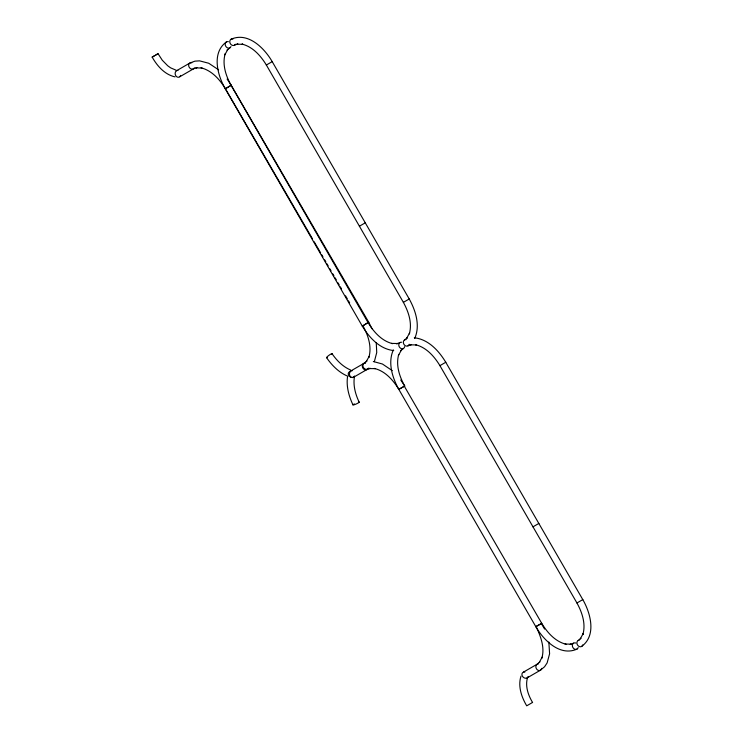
<?xml version="1.0" encoding="UTF-8"?>
<svg xmlns="http://www.w3.org/2000/svg" width="743" height="743" viewBox="0 0 743 743"><rect width="100%" height="100%" fill="white"/><g stroke="black" fill="none" stroke-linecap="round" stroke-linejoin="round"><path stroke-width="1.11" d="M354.253 377.89C353.222 386.267 355.591 394.691 359.185 402.204M347.483 377.11C346.229 386.639 348.894 396.251 352.944 404.814M527.298 678.387C525.217 686.69 528.282 695.346 532.555 702.451M520.964 676.176C517.778 686.263 521.53 697.092 526.713 705.822L532.592 702.432M374.342 361.683L376.729 352.553L376.246 342.495M393.335 349.888C387.595 362.807 392.369 377.695 398.815 389.378L404.703 385.979C399.474 376.59 395.638 365.175 398.731 354.448L398.424 355.405L401.396 350.055L400.644 350.761L403.449 348.458M414.705 338.464C420.454 325.545 415.671 310.658 409.235 298.974L272.207 61.641C264.415 48.146 248.032 31.596 231.027 39.258M225.389 88.798L231.194 85.185L227.117 79.074M362.231 326.112L368.732 322.23L231.138 85.185L230.711 85.584M539.186 662.58L542.13 657.193L541.814 658.177C545.148 647.357 540.356 635.683 536.047 626.395M535.777 626.59L541.786 623.423L404.313 386.221M372.002 328.731L368.714 322.221M539.947 661.874L537.152 664.205L523.453 672.109M226.457 41.896C211.318 52.799 217.467 75.266 225.25 88.751L362.278 326.084C369.169 337.508 379.673 349.089 393.734 350.575M229.884 47.831L227.079 50.134L227.832 49.428L224.85 54.778L225.166 53.821C222.055 64.557 225.937 75.944 231.101 85.371L368.119 322.713C373.71 331.889 381.633 340.953 392.48 343.628L391.496 343.415L397.616 343.517L396.632 343.814L400.031 342.523M404.591 339.895L407.405 337.591L406.653 338.297L409.625 332.948L409.319 333.904C412.43 323.168 408.539 311.772 403.384 302.355L266.356 65.013C260.774 55.836 252.852 46.772 241.995 44.097L242.98 44.311L236.859 44.209L237.853 43.911L234.454 45.193M578.165 640.522L580.97 638.218L580.218 638.924L583.19 633.575L582.884 634.531C585.995 623.795 582.113 612.399 576.949 602.982L439.921 365.64C434.339 356.464 426.417 347.399 415.569 344.724L416.554 344.938L410.433 344.836L411.418 344.538L408.018 345.82M581.593 646.447C596.731 635.553 590.583 613.086 582.8 599.601L445.772 362.268C438.881 350.845 428.377 339.263 414.315 337.777M363.058 325.703L368.677 322.23M154.386 55.818L152.139 57.127L158.055 53.7L162.28 60.229L167.723 65.774L170.63 67.854L176.267 70.288M158.008 53.719L155.798 55.01M176.565 70.715L189.874 63.034L194.945 61.149L199.57 60.852L208.737 63.257L218.591 69.796M179.797 76.752L193.496 68.839L196.914 67.585L195.92 67.892L202.059 68.031L201.047 67.817C211.904 70.539 219.844 79.603 225.445 88.807L312.487 238.828M225.213 88.77L231.129 85.352M266.319 65.04L272.244 61.613M359.38 226.225L365.305 222.807M403.347 302.373L409.272 298.955M349.888 371.481L364.079 363.29L366.903 361.024L366.16 361.72L369.16 356.408L368.872 357.346C371.899 347 368.379 335.947 363.457 326.799M353.668 377.203L367.701 369.095M439.884 365.667L445.809 362.24M532.945 526.861L538.87 523.434M535.805 626.739L541.731 623.312C547.247 632.534 555.216 641.571 566.055 644.255L565.07 644.042L571.191 644.144L570.197 644.441L573.596 643.159M576.912 603L582.837 599.582M527.075 677.922L540.384 670.232L544.545 666.777L547.117 662.932L549.597 653.784L548.845 641.998M541.341 623.563L544.582 629.052M366.81 369.605L370.19 368.296L369.215 368.593L375.317 368.639L374.361 368.435C385.218 371.063 393.149 380.1 398.75 389.258L535.842 626.711C543.625 640.197 560.018 656.756 577.023 649.085M398.824 389.286L404.759 386.081L400.746 379.989M373.32 361.525L382.441 364.014L392.267 370.636M175.023 76.882C164.695 74.606 157.172 65.951 152.176 57.109M347.928 376.283C339.031 372.614 332.028 365.519 326.614 357.727M350.622 370.014C342.839 366.736 336.709 360.485 331.991 353.622M314.224 241.828L320.614 252.834M321.775 254.83L322.936 256.837M324.672 259.836L325.833 261.833M326.994 263.839L328.155 265.836M329.892 268.836L331.053 270.833M332.799 273.842L333.96 275.839M335.121 277.836L336.282 279.842M338.019 282.842L339.179 284.838M340.34 286.844L341.501 288.841M345.56 295.844L347.306 298.844M348.467 300.841L349.628 302.847M180.605 75.415A3.446 2.786 76.6 0 1 177.28 77.058A3.446 2.786 76.6 0 1 175.181 73.111A3.446 2.786 76.6 0 1 177.958 70.436M194.406 67.864A3.427 2.796 54.4 0 1 190.756 68.755A3.427 2.796 54.4 0 1 188.703 64.771A3.427 2.796 54.4 0 1 191.796 62.793M368.612 368.119A3.427 2.796 54.4 0 1 363.568 367.739A3.427 2.796 54.4 0 1 365.092 362.974M327.301 357.494A3.427 0.492 -36 0 1 327.18 356.779A3.427 0.492 -36 0 1 330.904 354.049A3.427 0.492 -36 0 1 331.722 354.262M354.383 376.302A3.483 2.74 85.5 0 1 349.665 375.345A3.483 2.74 85.5 0 1 352.507 370.655M528.115 676.501A3.446 2.758 43.7 0 1 524.642 678.043A3.446 2.758 43.7 0 1 521.93 674.347A3.446 2.758 43.7 0 1 524.855 672.053M541.619 668.366A3.427 2.796 65.6 0 1 538.489 670.446A3.427 2.796 65.6 0 1 535.861 666.731A3.427 2.796 65.6 0 1 538.443 663.898M367.59 368.881A3.427 2.796 65.6 0 1 362.63 367.683A3.427 2.796 65.6 0 1 365.175 363.299M358.488 402.112A3.427 0.492 -24.1 0 1 358.34 402.892A3.427 0.492 -24.1 0 1 354.216 404.749A3.427 0.492 -24.1 0 1 353.324 404.443M354.077 403.96A3.427 0.492 -24.1 0 1 354.3 403.83M354.569 376.134A3.483 2.74 34.5 0 1 349.136 376.032A3.483 2.74 34.5 0 1 350.529 371.509M409.161 344.278A3.427 2.796 60 0 1 405.808 345.941A3.427 2.796 60 0 1 403.347 342.068A3.427 2.796 60 0 1 406.198 339.607M404.666 346.6A3.427 2.796 60 0 1 401.443 348.653A3.427 2.796 60 0 1 398.777 344.817A3.427 2.796 60 0 1 401.629 342.244M230.934 46.586A3.427 2.796 60 0 1 227.377 47.821A3.427 2.796 60 0 1 225.25 43.763A3.427 2.796 60 0 1 228.37 41.682M235.373 44.227A3.427 2.796 60 0 1 231.751 45.082A3.427 2.796 60 0 1 229.838 41.014A3.427 2.796 60 0 1 232.94 39.045M582.735 644.905A3.427 2.796 60 0 1 579.568 646.642A3.427 2.796 60 0 1 576.912 643.132A3.427 2.796 60 0 1 579.178 640.215M578.165 647.543A3.427 2.796 60 0 1 574.608 649.122A3.427 2.796 60 0 1 572.407 644.905A3.427 2.796 60 0 1 575.806 643.039"/></g></svg>
